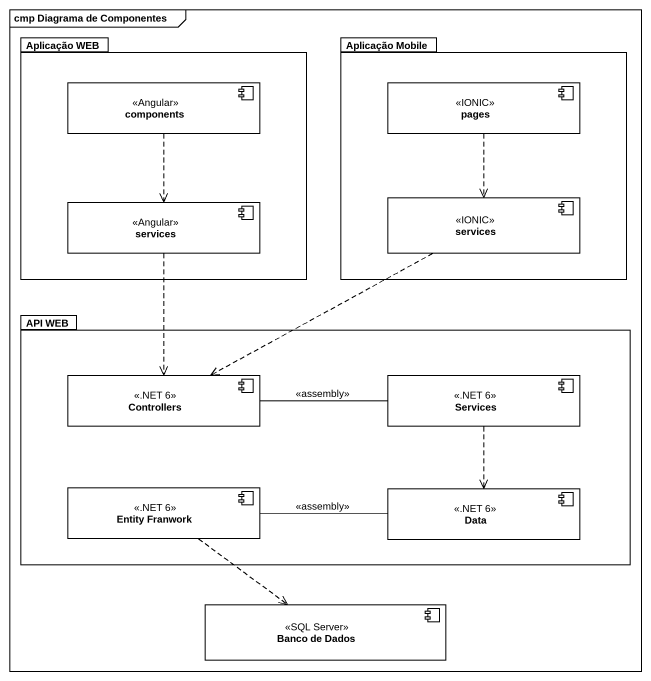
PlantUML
@startuml
mainframe cmp Diagrama de Componentes
package "Aplicação WEB" as Aplicação_WEB #FFFFFF {
  component components <<Angular>> #FFFFFF
  component services <<Angular>> #FFFFFF
}
package "Aplicação Mobile" as Aplicação_Mobile #FFFFFF {
  component pages <<IONIC>> #FFFFFF
  component "services" as services_2 <<IONIC>> #FFFFFF
}
package "API WEB" as API_WEB #FFFFFF {
  component Controllers <<.NET 6>> #FFFFFF
  component Services <<.NET 6>> #FFFFFF
  component "Entity Franwork" as Entity_Franwork <<.NET 6>> #FFFFFF
  component Data <<.NET 6>> #FFFFFF
}
component "Banco de Dados" as Banco_de_Dados <<SQL Server>> #FFFFFF
components ..> services
pages ..> services_2
services ..> Controllers
services_2 .left.> Controllers
Services -left- Controllers : <<assembly>>
Services ..> Data
Entity_Franwork -right- Data : <<assembly>>
Entity_Franwork ..> Banco_de_Dados
@enduml
